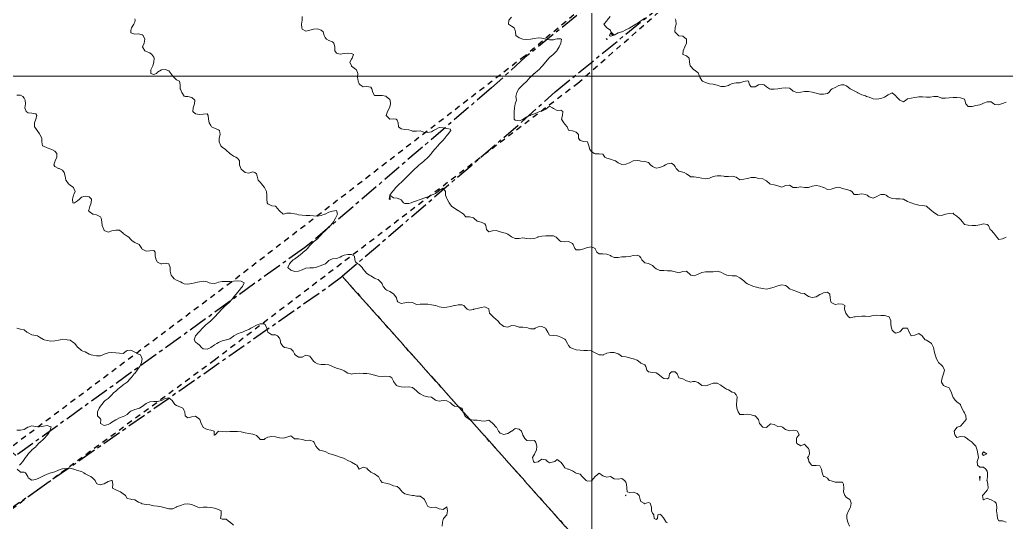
# Model space of a CAD drawing. Header units: centimetres. Extents: x 0 to 642158, y -847 to 649707.
# Drawn here: x 616291.6 to 616421.2, y 620228.7 to 620294.8 of the extents above; entities that cross this region are included whole.
import ezdxf

# ---------------------------------------------------------------- set-up
doc = ezdxf.new("R2010")
doc.units = ezdxf.units.CM
doc.header["$MEASUREMENT"] = 0
doc.linetypes.add('CENTERX2', pattern=[4, 2.5, -0.5, 0.5, -0.5])
doc.linetypes.add('JIS_02_0.7', pattern=[1.35, 0.75, -0.6])
for name, color, linetype, lineweight in [('MEV_grille', 254, 'Continuous', 9), ('WAL_parcellaire agricole', 7, 'JIS_02_0.7', 25), ('WAL_topographie 0.5', 253, 'Continuous', 20)]:
    doc.layers.add(name, color=color, linetype=linetype, lineweight=lineweight)
doc.layers.add('SPW_parcellaire cadastral', color=7, linetype='CENTERX2', lineweight=25, true_color=0xff0542)

# ---------------------------------------------------------------- blocks, each defined once
blk = doc.blocks.new('*U114')
at = {"layer": 'MEV_grille', "transparency": 33554687}
blk.add_lwpolyline([(-1338.46, 0), (1338.46, 0)], dxfattribs=at)
blk = doc.blocks.new('*U115')
at = {"layer": 'MEV_grille', "color": 0, "linetype": 'ByBlock', "lineweight": -2, "transparency": 16777216}
blk.add_blockref('*U114', (0, -2100), dxfattribs=at)
blk = doc.blocks.new('*U112')
at = {"layer": 'MEV_grille', "transparency": 33554687}
blk.add_lwpolyline([(0, 1825.48), (0, -1825.48)], dxfattribs=at)
blk = doc.blocks.new('*U113')
at = {"layer": 'MEV_grille', "color": 0, "linetype": 'ByBlock', "lineweight": -2, "transparency": 16777216}
blk.add_blockref('*U112', (1000, 0), dxfattribs=at)

msp = doc.modelspace()

# ---------------------------------------------------------------- linework, layer by layer
at = {"layer": 'SPW_parcellaire cadastral'}
for points in [[(616290.03, 620409.61), (616303.32, 620420.25), (616323.15, 620403.09), (616399.68, 620325.69), (616371.02, 620300.45), (616358.06, 620289.88), (616353.64, 620285.88), (616330.12, 620265.67), (616329.04, 620264.85), (616291.15, 620237.51), (616212.07, 620310.72), (616188.38, 620332.54), (616278.61, 620400.63), (616290.03, 620409.61)], [(616425.74, 620159.61), (616376.66, 620213.24), (616334.01, 620261.09), (616357.6, 620281.38), (616361.97, 620285.33), (616374.9, 620295.87), (616403.76, 620321.29), (616428.61, 620341.55), (616502.84, 620272.87), (616520.02, 620255.59), (616477.6, 620213.59), (616436.07, 620170.86), (616425.74, 620159.61)], [(616306.46, 620204.93), (616286.31, 620227.66), (616332.58, 620260), (616333.9, 620261), (616334.01, 620261.09), (616376.66, 620213.24), (616334.24, 620173.62), (616306.46, 620204.93)]]:
    msp.add_lwpolyline(points, dxfattribs=at)
at = {"layer": 'WAL_parcellaire agricole'}
for points in [[(616272.57, 620126.31), (616223.3, 620180.14), (616247.29, 620198.81), (616267.71, 620213.69), (616317.2, 620250.07), (616364.95, 620286.49), (616405.78, 620322.33), (616415.27, 620330.67), (616436.82, 620347.71), (616458.19, 620360.96), (616469.27, 620367), (616477.94, 620370.21), (616500.44, 620379.51), (616517.93, 620388.51), (616548.43, 620403.18), (616563.6, 620411.85), (616567.6, 620414.18), (616622.27, 620341.19), (616588.94, 620323.85), (616504.7, 620275.42), (616500.95, 620272.84), (616517.78, 620253.84), (616502.42, 620238.67)], [(616430.47, 620350.42), (616414.28, 620337.83), (616396.44, 620322.99), (616379.95, 620308.49), (616357.99, 620290.05), (616319.45, 620260.32), (616248.79, 620207.31), (616220.13, 620182.81), (616158.12, 620244.8), (616217.95, 620309.81), (616187.28, 620341.14), (616141.27, 620365.8)]]:
    msp.add_lwpolyline(points, dxfattribs=at)
at = {"layer": 'WAL_topographie 0.5'}
for points in [[(616306.75, 620294.92), (616306.82, 620294.75), (616306.75, 620294.5), (616306.64, 620294.25), (616306.34, 620293.75), (616306.25, 620293.42), (616306.22, 620293.25), (616306.25, 620293.1), (616306.75, 620292.93), (616307.25, 620292.97), (616307.75, 620292.84), (616307.85, 620292.75), (616308.06, 620292.25), (616307.99, 620291.75), (616307.77, 620291.25), (616308.08, 620290.75), (616308.25, 620290.64), (616308.75, 620290.45), (616309.02, 620290.25), (616309.25, 620289.92), (616309.32, 620289.75), (616309.25, 620289.25), (616309.25, 620289.25), (616309.12, 620288.75), (616308.85, 620288.25), (616308.85, 620287.75), (616309.25, 620287.61), (616309.6, 620287.75), (616309.75, 620287.91), (616310.25, 620288.25), (616310.25, 620288.25), (616310.75, 620288.27), (616310.88, 620288.25), (616311.25, 620288.1), (616311.48, 620287.75), (616311.75, 620287.42), (616311.87, 620287.25), (616312.25, 620286.94), (616312.65, 620286.75), (616312.71, 620286.25), (616312.74, 620285.75), (616312.75, 620285.71), (616312.92, 620285.25), (616313.25, 620284.79), (616313.42, 620284.75), (616313.75, 620284.71), (616314.25, 620284.6), (616314.67, 620284.25), (616314.61, 620283.75), (616314.45, 620283.25), (616314.4, 620282.75), (616314.75, 620282.45), (616315.25, 620282.36), (616315.75, 620282.42), (616316.25, 620282.45), (616316.41, 620282.25), (616316.45, 620281.75), (616316.53, 620281.25), (616316.75, 620280.9), (616316.86, 620280.75), (616317.25, 620280.57), (616317.75, 620280.35), (616317.91, 620280.25), (616317.97, 620279.75), (616317.84, 620279.25), (616317.83, 620278.75), (616318.07, 620278.25), (616318.25, 620278.08), (616318.67, 620277.75), (616318.75, 620277.68), (616319.25, 620277.25), (616319.25, 620277.25), (616319.75, 620276.89), (616320.03, 620276.75), (616320.25, 620276.63), (616320.5, 620276.25), (616320.53, 620275.75), (616320.7, 620275.25), (616320.75, 620275.17), (616321.25, 620274.75), (616321.25, 620274.75), (616321.75, 620274.66), (616322, 620274.75), (616322.25, 620274.83), (616322.55, 620274.75), (616322.75, 620274.58), (616322.84, 620274.25), (616322.99, 620273.75), (616323.25, 620273.46), (616323.39, 620273.25), (616323.75, 620272.81), (616323.79, 620272.75), (616324.08, 620272.25), (616324.12, 620271.75), (616324.1, 620271.25), (616324.17, 620270.75), (616324.25, 620270.61), (616324.75, 620270.35), (616325.25, 620270.29), (616325.31, 620270.25), (616325.73, 620269.75), (616325.75, 620269.7), (616326.25, 620269.25), (616326.75, 620269.37), (616327.25, 620269.41), (616327.75, 620269.32), (616328.06, 620269.25), (616328.25, 620269.19), (616328.75, 620269.11), (616329.25, 620269.09), (616329.75, 620269.07), (616330.25, 620269.02), (616330.75, 620268.99), (616331.25, 620269.1), (616331.69, 620269.25), (616331.75, 620269.27), (616332.25, 620269.5), (616332.75, 620269.67), (616333.25, 620269.75), (616333.25, 620269.75), (616333.25, 620269.75), (616333.39, 620269.25), (616333.25, 620269), (616333.14, 620268.75), (616332.88, 620268.25), (616332.75, 620268.09), (616332.46, 620267.75), (616332.25, 620267.58), (616331.94, 620267.25), (616331.75, 620267.07), (616331.44, 620266.75), (616331.25, 620266.55), (616330.96, 620266.25), (616330.75, 620266.01), (616330.43, 620265.75), (616330.25, 620265.61), (616329.87, 620265.25), (616329.75, 620265.12), (616329.47, 620264.75), (616329.25, 620264.51), (616328.9, 620264.25), (616328.75, 620264.14), (616328.25, 620263.75), (616328.25, 620263.75), (616327.75, 620263.36), (616327.58, 620263.25), (616327.25, 620262.93), (616327.07, 620262.75), (616326.87, 620262.25), (616327.25, 620261.89), (616327.67, 620261.75), (616327.75, 620261.73), (616328.25, 620261.75), (616328.25, 620261.75), (616328.75, 620261.94), (616329.25, 620262.16), (616329.75, 620262.21), (616330.25, 620262.19), (616330.49, 620262.25), (616330.75, 620262.32), (616331.25, 620262.51), (616331.75, 620262.72), (616331.8, 620262.75), (616332.25, 620263.15), (616332.44, 620263.25), (616332.75, 620263.38), (616333.25, 620263.42), (616333.75, 620263.62), (616333.97, 620263.75), (616334.25, 620263.88), (616334.75, 620263.97), (616335.25, 620263.95), (616335.63, 620263.75), (616335.68, 620263.25), (616335.75, 620263), (616336.05, 620262.75), (616336.25, 620262.65), (616336.62, 620262.25), (616336.75, 620262.04), (616336.97, 620261.75), (616337.25, 620261.46), (616337.6, 620261.25), (616337.75, 620261.15), (616338.25, 620260.86), (616338.42, 620260.75), (616338.75, 620260.65), (616339.19, 620260.25), (616339.25, 620260.1), (616339.38, 620259.75), (616339.75, 620259.34), (616339.88, 620259.25), (616340.25, 620259.08), (616340.75, 620258.79), (616340.81, 620258.75), (616341.14, 620258.25), (616341.25, 620257.85), (616341.31, 620257.75), (616341.75, 620257.51), (616342.25, 620257.58), (616342.75, 620257.7), (616343.25, 620257.63), (616343.75, 620257.4), (616344.25, 620257.41), (616344.75, 620257.42), (616345.25, 620257.42), (616345.75, 620257.36), (616346.25, 620257.27), (616346.31, 620257.25), (616346.75, 620257.07), (616347.25, 620256.97), (616347.75, 620257.05), (616348.25, 620257.14), (616348.75, 620257.23), (616348.83, 620257.25), (616349.25, 620257.35), (616349.75, 620257.36), (616349.99, 620257.25), (616350.25, 620256.93), (616350.44, 620256.75), (616350.75, 620256.63), (616351.25, 620256.74), (616351.29, 620256.75), (616351.75, 620256.86), (616352.25, 620256.98), (616352.75, 620257.07), (616353.25, 620256.81), (616353.28, 620256.75), (616353.35, 620256.25), (616353.75, 620255.83), (616353.83, 620255.75), (616354.25, 620255.4), (616354.44, 620255.25), (616354.75, 620254.86), (616354.9, 620254.75), (616355.25, 620254.51), (616355.75, 620254.41), (616356.25, 620254.61), (616356.75, 620254.59), (616357.25, 620254.41), (616357.75, 620254.42), (616358.25, 620254.35), (616358.48, 620254.25), (616358.75, 620254.17), (616359.25, 620254.2), (616359.37, 620254.25), (616359.75, 620254.44), (616360.25, 620254.49), (616360.7, 620254.25), (616360.75, 620254.17), (616361, 620253.75), (616361.25, 620253.33), (616361.75, 620253.31), (616362.25, 620253.27), (616362.29, 620253.25), (616362.75, 620253.07), (616363.25, 620252.82), (616363.33, 620252.75), (616363.61, 620252.25), (616363.75, 620251.98), (616363.94, 620251.75), (616364.25, 620251.58), (616364.75, 620251.42), (616365.25, 620251.4), (616365.75, 620251.35), (616366.25, 620251.33), (616366.75, 620251.27), (616366.78, 620251.25), (616367.25, 620251.01), (616367.75, 620250.78), (616368.08, 620250.75), (616368.25, 620250.73), (616368.29, 620250.75), (616368.75, 620250.97), (616369.25, 620251.05), (616369.75, 620251.07), (616370.25, 620250.9), (616370.49, 620250.75), (616370.75, 620250.54), (616371.25, 620250.51), (616371.75, 620250.39), (616372.25, 620250.26), (616372.29, 620250.25), (616372.75, 620250.06), (616373.17, 620249.75), (616373.25, 620249.67), (616373.75, 620249.43), (616373.88, 620249.25), (616374.02, 620248.75), (616374.25, 620248.51), (616374.75, 620248.45), (616375.25, 620248.39), (616375.47, 620248.25), (616375.75, 620248.04), (616376.11, 620247.75), (616376.25, 620247.65), (616376.75, 620247.59), (616376.92, 620247.75), (616377.01, 620248.25), (616377.25, 620248.52), (616377.75, 620248.55), (616378.03, 620248.25), (616378.21, 620247.75), (616378.25, 620247.73), (616378.75, 620247.6), (616379.25, 620247.34), (616379.57, 620247.25), (616379.75, 620247.19), (616380.08, 620247.25), (616380.25, 620247.27), (616380.38, 620247.25), (616380.75, 620247.14), (616381.25, 620246.75), (616381.25, 620246.75), (616381.75, 620246.68), (616381.97, 620246.75), (616382.25, 620246.86), (616382.75, 620247.03), (616383.25, 620247.05), (616383.75, 620246.77), (616383.77, 620246.75), (616384.25, 620246.41), (616384.51, 620246.25), (616384.75, 620246.16), (616385.25, 620245.87), (616385.54, 620245.75), (616385.75, 620245.52), (616385.9, 620245.25), (616385.85, 620244.75), (616385.8, 620244.25), (616385.84, 620243.75), (616386.02, 620243.25), (616386.25, 620242.9), (616386.75, 620242.9), (616387.25, 620242.95), (616387.75, 620242.86), (616388.19, 620242.75), (616388.25, 620242.73), (616388.71, 620242.25), (616388.75, 620242.08), (616388.81, 620241.75), (616389.25, 620241.25), (616389.25, 620241.25), (616389.75, 620241.21), (616389.8, 620241.25), (616390.25, 620241.68), (616390.75, 620241.59), (616391.25, 620241.34), (616391.75, 620241.29), (616391.83, 620241.25), (616392.25, 620240.94), (616392.75, 620240.78), (616393.25, 620240.88), (616393.75, 620240.79), (616393.81, 620240.75), (616394.04, 620240.25), (616393.75, 620239.88), (616393.67, 620239.75), (616393.69, 620239.25), (616393.75, 620239.12), (616394.25, 620238.81), (616394.75, 620239.04), (616394.97, 620238.75), (616395.25, 620238.43), (616395.35, 620238.25), (616395.38, 620237.75), (616395.25, 620237.42), (616395.15, 620237.25), (616395.25, 620237.05), (616395.32, 620236.75), (616395.65, 620236.25), (616395.75, 620236.2), (616396.25, 620236.21), (616396.75, 620236.18), (616396.99, 620235.75), (616397.05, 620235.25), (616397.25, 620234.79), (616397.38, 620234.75), (616397.75, 620234.54), (616398, 620234.25), (616398.25, 620234.19), (616398.75, 620234.01), (616399.25, 620234.02), (616399.75, 620234.01), (616399.85, 620233.75), (616399.9, 620233.25), (616399.86, 620232.75), (616400.03, 620232.25), (616400.25, 620232.01), (616400.69, 620231.75), (616400.75, 620231.64), (616400.87, 620231.25), (616400.8, 620230.75), (616400.75, 620230.67), (616400.52, 620230.25), (616400.3, 620229.75), (616400.32, 620229.25), (616400.44, 620228.75), (616400.63, 620228.25)], [(616328.75, 620295.25), (616328.75, 620294.75), (616328.75, 620294.75), (616328.64, 620294.25), (616328.69, 620293.75), (616328.75, 620293.59), (616329.25, 620293.33), (616329.75, 620293.44), (616330.25, 620293.58), (616330.75, 620293.62), (616331.25, 620293.45), (616331.49, 620293.25), (616331.66, 620292.75), (616331.75, 620292.48), (616331.93, 620292.25), (616332.25, 620292.11), (616332.75, 620291.93), (616332.91, 620291.75), (616333.03, 620291.25), (616333.06, 620290.75), (616333.25, 620290.43), (616333.75, 620290.29), (616334.25, 620290.36), (616334.75, 620290.43), (616335.25, 620290.4), (616335.48, 620290.25), (616335.32, 620289.75), (616335.25, 620289.64), (616335.02, 620289.25), (616335.22, 620288.75), (616335.25, 620288.73), (616335.75, 620288.31), (616335.87, 620288.25), (616336.05, 620287.75), (616336.01, 620287.25), (616336.1, 620286.75), (616336.25, 620286.38), (616336.38, 620286.25), (616336.75, 620286.02), (616337.25, 620286.03), (616337.75, 620285.96), (616337.92, 620285.75), (616338.04, 620285.25), (616338.25, 620284.88), (616338.75, 620284.84), (616339.25, 620284.86), (616339.75, 620284.78), (616339.8, 620284.75), (616340.25, 620284.35), (616340.32, 620284.25), (616340.37, 620283.75), (616340.25, 620283.38), (616340.2, 620283.25), (616339.97, 620282.75), (616339.79, 620282.25), (616340.25, 620281.75), (616340.75, 620281.81), (616341.08, 620281.75), (616341.25, 620281.62), (616341.37, 620281.25), (616341.39, 620280.75), (616341.75, 620280.49), (616342.25, 620280.38), (616342.75, 620280.34), (616343.07, 620280.25), (616343.25, 620280.15), (616343.75, 620280.17), (616344.25, 620280.21), (616344.75, 620280.04), (616345.25, 620279.99), (616345.75, 620280.1), (616346.02, 620280.25), (616346.25, 620280.39), (616346.75, 620280.64), (616347.25, 620280.59), (616347.75, 620280.51), (616348.25, 620280.45), (616348.28, 620280.25), (616348.25, 620280.23), (616347.9, 620279.75), (616347.75, 620279.58), (616347.51, 620279.25), (616347.25, 620278.97), (616347.06, 620278.75), (616346.75, 620278.46), (616346.57, 620278.25), (616346.25, 620277.9), (616346.13, 620277.75), (616345.75, 620277.27), (616345.74, 620277.25), (616345.31, 620276.75), (616345.25, 620276.69), (616344.79, 620276.25), (616344.75, 620276.22), (616344.25, 620275.84), (616344.14, 620275.75), (616343.75, 620275.39), (616343.6, 620275.25), (616343.25, 620274.93), (616343.06, 620274.75), (616342.75, 620274.43), (616342.58, 620274.25), (616342.25, 620273.92), (616342.04, 620273.75), (616341.75, 620273.43), (616341.53, 620273.25), (616341.25, 620272.95), (616341.05, 620272.75), (616340.75, 620272.36), (616340.63, 620272.25), (616340.25, 620271.75), (616340.75, 620271.39), (616341.25, 620271.37), (616341.57, 620271.25), (616341.75, 620271.14), (616342.04, 620270.75), (616342.25, 620270.66), (616342.75, 620270.65), (616343.05, 620270.75), (616343.25, 620270.83), (616343.75, 620271.02), (616344.25, 620271.19), (616344.4, 620271.25), (616344.75, 620271.38), (616345.25, 620271.55), (616345.7, 620271.75), (616345.75, 620271.77), (616346.25, 620271.99), (616346.6, 620272.25), (616346.75, 620272.35), (616347.25, 620272.67), (616347.56, 620272.25), (616347.58, 620271.75), (616347.75, 620271.33), (616347.8, 620271.25), (616348.07, 620270.75), (616348.25, 620270.48), (616348.42, 620270.25), (616348.75, 620270.03), (616349.21, 620269.75), (616349.25, 620269.74), (616349.75, 620269.4), (616349.94, 620269.25), (616350.25, 620268.92), (616350.75, 620268.92), (616351.25, 620268.79), (616351.31, 620268.75), (616351.75, 620268.36), (616352.08, 620268.25), (616352.25, 620268.21), (616352.75, 620267.98), (616352.87, 620267.75), (616352.95, 620267.25), (616353.25, 620266.92), (616353.75, 620267.08), (616354.25, 620267.11), (616354.75, 620266.94), (616355.25, 620266.81), (616355.48, 620266.75), (616355.75, 620266.63), (616356.25, 620266.29), (616356.33, 620266.25), (616356.75, 620266.05), (616357.25, 620266.08), (616357.75, 620266.14), (616358.25, 620266.04), (616358.75, 620266.01), (616359.25, 620266.08), (616359.7, 620266.25), (616359.75, 620266.27), (616360.25, 620266.37), (616360.75, 620266.39), (616361.25, 620266.43), (616361.75, 620266.4), (616362.13, 620266.25), (616362.25, 620266.12), (616362.6, 620265.75), (616362.75, 620265.68), (616363.25, 620265.64), (616363.75, 620265.65), (616364.25, 620265.4), (616364.35, 620265.25), (616364.57, 620264.75), (616364.75, 620264.58), (616365.25, 620264.59), (616365.75, 620264.72), (616365.84, 620264.75), (616366.25, 620264.88), (616366.75, 620264.95), (616367.22, 620264.75), (616367.25, 620264.69), (616367.45, 620264.25), (616367.75, 620264.06), (616368.25, 620264.04), (616368.75, 620264.02), (616369.25, 620263.82), (616369.33, 620263.75), (616369.75, 620263.58), (616370.25, 620263.57), (616370.75, 620263.64), (616371.25, 620263.63), (616371.75, 620263.7), (616371.93, 620263.75), (616372.25, 620263.83), (616372.75, 620263.86), (616373.06, 620263.75), (616373.25, 620263.5), (616373.38, 620263.25), (616373.75, 620262.86), (616374.25, 620262.79), (616374.35, 620262.75), (616374.75, 620262.5), (616375.04, 620262.25), (616375.25, 620262.06), (616375.75, 620261.87), (616376.25, 620261.86), (616376.75, 620261.83), (616377.25, 620261.79), (616377.39, 620261.75), (616377.75, 620261.66), (616378.25, 620261.56), (616378.75, 620261.71), (616379.25, 620261.75), (616379.25, 620261.75), (616379.25, 620261.75), (616379.75, 620261.27), (616379.81, 620261.25), (616380.25, 620261.17), (616380.47, 620261.25), (616380.75, 620261.39), (616381.25, 620261.58), (616381.75, 620261.67), (616382.25, 620261.69), (616382.75, 620261.68), (616383.25, 620261.75), (616383.25, 620261.75), (616383.25, 620261.75), (616383.75, 620261.62), (616384.25, 620261.38), (616384.55, 620261.25), (616384.75, 620261.18), (616385.25, 620261.17), (616385.75, 620261.14), (616386.25, 620260.89), (616386.42, 620260.75), (616386.75, 620260.48), (616387.03, 620260.25), (616387.25, 620260.09), (616387.75, 620259.87), (616388.1, 620259.75), (616388.25, 620259.69), (616388.75, 620259.56), (616389.25, 620259.5), (616389.75, 620259.42), (616390.25, 620259.51), (616390.75, 620259.65), (616390.97, 620259.75), (616391.25, 620259.84), (616391.75, 620259.98), (616392.25, 620259.88), (616392.44, 620259.75), (616392.75, 620259.44), (616393.25, 620259.25), (616393.25, 620259.25), (616393.75, 620259.09), (616394.25, 620258.89), (616394.75, 620258.83), (616394.83, 620258.75), (616395.25, 620258.42), (616395.75, 620258.31), (616396.25, 620258.41), (616396.75, 620258.68), (616396.9, 620258.75), (616397.25, 620258.93), (616397.75, 620259.02), (616398.05, 620258.75), (616398.11, 620258.25), (616398.19, 620257.75), (616398.25, 620257.66), (616398.75, 620257.38), (616399.25, 620257.46), (616399.75, 620257.44), (616400.04, 620257.25), (616400, 620256.75), (616400.17, 620256.25), (616400.25, 620256.1), (616400.51, 620255.75), (616400.75, 620255.64), (616401.25, 620255.74), (616401.38, 620255.75), (616401.75, 620255.79), (616402.25, 620255.83), (616402.75, 620255.86), (616403.25, 620255.82), (616403.75, 620255.92), (616404.25, 620255.97), (616404.75, 620255.93), (616405.25, 620255.93), (616405.75, 620255.8), (616405.87, 620255.75), (616406.08, 620255.25), (616406.1, 620254.75), (616406.16, 620254.25), (616406.25, 620254.02), (616406.52, 620253.75), (616406.75, 620253.62), (616407.14, 620253.75), (616407.25, 620253.79), (616407.71, 620254.25), (616407.75, 620254.28), (616408.25, 620254.28), (616408.28, 620254.25), (616408.5, 620253.75), (616408.75, 620253.25), (616409.25, 620253.35), (616409.75, 620253.55), (616410.21, 620253.25), (616410.25, 620253.19), (616410.57, 620252.75), (616410.75, 620252.69), (616411.25, 620252.4), (616411.44, 620252.25), (616411.7, 620251.75), (616411.75, 620251.53), (616411.79, 620251.25), (616411.91, 620250.75), (616412.06, 620250.25), (616412.25, 620249.92), (616412.35, 620249.75), (616412.75, 620249.4), (616412.91, 620249.25), (616413.12, 620248.75), (616413, 620248.25), (616412.83, 620247.75), (616412.75, 620247.31), (616412.74, 620247.25), (616412.75, 620247.15), (616413, 620246.75), (616413.25, 620246.62), (616413.75, 620246.42), (616413.84, 620246.25), (616414.04, 620245.75), (616414.22, 620245.25), (616414.25, 620245.15), (616414.57, 620244.75), (616414.75, 620244.58), (616415.22, 620244.25), (616415.25, 620244.2), (616415.4, 620243.75), (616415.67, 620243.25), (616415.75, 620243.14), (616415.95, 620242.75), (616415.99, 620242.25), (616415.75, 620242.01), (616415.55, 620241.75), (616415.25, 620241.38), (616414.81, 620241.25), (616414.75, 620241.23), (616414.4, 620240.75), (616414.48, 620240.25), (616414.75, 620239.88), (616415.25, 620240.05), (616415.75, 620239.97), (616416.09, 620239.75), (616416.25, 620239.64), (616416.75, 620239.27), (616416.77, 620239.25), (616417.25, 620238.75), (616417.25, 620238.75), (616417.4, 620238.25), (616417.49, 620237.75), (616417.59, 620237.25), (616417.42, 620236.75), (616417.48, 620236.25), (616417.75, 620236.01), (616418.25, 620236), (616418.58, 620235.75), (616418.75, 620235.46), (616418.79, 620235.25), (616418.77, 620234.75), (616418.75, 620234.42), (616418.69, 620234.25), (616418.75, 620234.19), (616418.84, 620233.75), (616418.88, 620233.25), (616418.75, 620232.98), (616418.57, 620232.75), (616418.25, 620232.42), (616418.13, 620232.25), (616418.19, 620231.75), (616418.25, 620231.7), (616418.36, 620231.75), (616418.75, 620231.93), (616419.1, 620231.75), (616419.25, 620231.71), (616419.75, 620231.46), (616419.91, 620231.25), (616420, 620230.75), (616419.98, 620230.25), (616420.06, 620229.75), (616420.11, 620229.25), (616420.25, 620228.96), (616420.75, 620228.92), (616421.25, 620228.75)], [(616356.25, 620295.18), (616355.88, 620294.75), (616355.87, 620294.25), (616356.25, 620293.99), (616356.62, 620293.75), (616356.75, 620293.42), (616356.79, 620293.25), (616356.81, 620292.75), (616357.25, 620292.45), (616357.75, 620292.25), (616357.75, 620292.25), (616358.25, 620292.21), (616358.75, 620292.25), (616358.75, 620292.25), (616359.25, 620292.36), (616359.75, 620292.45), (616360.25, 620292.39), (616360.75, 620292.25), (616360.75, 620292.25), (616361.25, 620292.18), (616361.75, 620292.19), (616362.05, 620292.25), (616362.25, 620292.31), (616362.75, 620292.31), (616362.8, 620292.25), (616362.75, 620291.75), (616362.75, 620291.75), (616362.51, 620291.25), (616362.25, 620290.84), (616362.2, 620290.75), (616361.75, 620290.28), (616361.72, 620290.25), (616361.25, 620289.86), (616361.15, 620289.75), (616360.75, 620289.27), (616360.73, 620289.25), (616360.31, 620288.75), (616360.25, 620288.69), (616359.84, 620288.25), (616359.75, 620288.17), (616359.25, 620287.76), (616359.24, 620287.75), (616358.75, 620287.29), (616358.7, 620287.25), (616358.25, 620286.75), (616358.25, 620286.75), (616357.75, 620286.25), (616357.75, 620286.25), (616357.25, 620285.77), (616357.23, 620285.75), (616356.94, 620285.25), (616356.81, 620284.75), (616356.89, 620284.25), (616356.75, 620283.75), (616356.75, 620283.75), (616356.64, 620283.25), (616356.62, 620282.75), (616356.61, 620282.25), (616356.6, 620281.75), (616356.75, 620281.6), (616357.25, 620281.55), (616357.75, 620281.72), (616357.8, 620281.75), (616358.25, 620282.05), (616358.68, 620282.25), (616358.75, 620282.28), (616359.25, 620282.47), (616359.75, 620282.69), (616359.97, 620282.75), (616360.25, 620282.82), (616360.75, 620283.08), (616360.99, 620283.25), (616361.25, 620283.44), (616361.62, 620283.25), (616361.75, 620283.16), (616362.25, 620282.89), (616362.75, 620282.91), (616362.99, 620282.75), (616362.94, 620282.25), (616362.82, 620281.75), (616363.14, 620281.25), (616363.25, 620281.08), (616363.54, 620280.75), (616363.75, 620280.31), (616363.85, 620280.25), (616364.25, 620280.2), (616364.75, 620280.06), (616365.06, 620279.75), (616365.06, 620279.25), (616365.25, 620278.96), (616365.75, 620278.8), (616366.25, 620278.75), (616366.25, 620278.75), (616366.41, 620278.25), (616366.55, 620277.75), (616366.75, 620277.49), (616367.1, 620277.25), (616367.25, 620277.18), (616367.75, 620277.17), (616368.25, 620277.15), (616368.49, 620276.75), (616368.75, 620276.6), (616369.25, 620276.47), (616369.75, 620276.33), (616369.89, 620276.25), (616370.25, 620276.01), (616370.75, 620275.79), (616371.25, 620275.83), (616371.75, 620276.01), (616372.25, 620276.25), (616372.25, 620276.25), (616372.75, 620276.31), (616373.12, 620276.25), (616373.25, 620276.22), (616373.75, 620276.18), (616374.25, 620276.07), (616374.49, 620275.75), (616374.75, 620275.54), (616375.25, 620275.32), (616375.75, 620275.38), (616376.25, 620275.61), (616376.46, 620275.75), (616376.75, 620275.88), (616377.25, 620275.96), (616377.59, 620275.75), (616377.75, 620275.53), (616377.9, 620275.25), (616378.25, 620274.93), (616378.75, 620274.79), (616378.92, 620274.75), (616379.25, 620274.58), (616379.68, 620274.25), (616379.75, 620274.17), (616380.25, 620274.16), (616380.75, 620274.1), (616381.25, 620273.98), (616381.75, 620273.91), (616382.25, 620274.01), (616382.75, 620274.2), (616382.98, 620274.25), (616383.25, 620274.31), (616383.75, 620274.32), (616384.14, 620274.25), (616384.25, 620274.23), (616384.75, 620274.19), (616385.25, 620274.25), (616385.25, 620274.25), (616385.25, 620274.25), (616385.75, 620274.12), (616386.25, 620273.78), (616386.75, 620273.85), (616387.25, 620273.95), (616387.75, 620274.07), (616388.25, 620274.07), (616388.75, 620273.94), (616389.25, 620273.92), (616389.57, 620273.75), (616389.75, 620273.62), (616390.17, 620273.25), (616390.25, 620273.2), (616390.75, 620273.13), (616391.25, 620272.99), (616391.75, 620272.8), (616392.25, 620273.01), (616392.75, 620273.06), (616393.25, 620272.77), (616393.75, 620272.77), (616394.25, 620272.86), (616394.75, 620272.75), (616395.25, 620272.76), (616395.75, 620272.94), (616396.25, 620273.02), (616396.75, 620272.92), (616397.25, 620272.76), (616397.29, 620272.75), (616397.75, 620272.51), (616398.25, 620272.55), (616398.75, 620272.72), (616398.92, 620272.75), (616399.25, 620272.8), (616399.4, 620272.75), (616399.75, 620272.65), (616400.25, 620272.5), (616400.75, 620272.38), (616400.95, 620272.25), (616401.25, 620271.83), (616401.75, 620271.85), (616402.25, 620271.94), (616402.75, 620271.83), (616402.98, 620271.75), (616403.25, 620271.52), (616403.75, 620271.37), (616404.25, 620271.59), (616404.53, 620271.75), (616404.75, 620271.84), (616405.25, 620271.84), (616405.48, 620271.75), (616405.75, 620271.54), (616406.25, 620271.33), (616406.75, 620271.27), (616407.25, 620271.29), (616407.62, 620271.25), (616407.75, 620271.23), (616408.25, 620270.94), (616408.71, 620270.75), (616408.75, 620270.74), (616409.25, 620270.57), (616409.75, 620270.43), (616410.25, 620270.41), (616410.75, 620270.32), (616410.81, 620270.25), (616411.25, 620269.88), (616411.43, 620269.75), (616411.75, 620269.49), (616412.06, 620269.25), (616412.25, 620269.12), (616412.75, 620269.08), (616413.25, 620269.25), (616413.25, 620269.25), (616413.75, 620269.35), (616414.25, 620269.37), (616414.35, 620269.25), (616414.75, 620268.98), (616415.07, 620268.75), (616415.25, 620268.54), (616415.51, 620268.25), (616415.75, 620267.92), (616416.25, 620267.82), (616416.75, 620267.75), (616417.25, 620267.75), (616417.75, 620267.87), (616418.25, 620267.99), (616418.75, 620267.88), (616418.92, 620267.75), (616419.15, 620267.25), (616419.25, 620267.16), (616419.62, 620266.75), (616419.75, 620266.58), (616420.02, 620266.25), (616420.25, 620265.94), (616420.75, 620266.03), (616421.25, 620266.22)], [(616369.21, 620295.25), (616368.81, 620294.75), (616368.75, 620294.67), (616368.36, 620294.25), (616368.75, 620293.75), (616368.75, 620293.75), (616369.25, 620293.45), (616369.3, 620293.25), (616369.75, 620292.77), (616370.25, 620293.08), (616370.75, 620293.24), (616370.78, 620293.25), (616371.25, 620293.51), (616371.75, 620293.72), (616371.79, 620293.75), (616372.25, 620294.04), (616372.6, 620294.25), (616372.75, 620294.34), (616373.25, 620294.66), (616373.37, 620294.75), (616373.75, 620295.03)], [(616377.75, 620294.92), (616377.82, 620294.75), (616377.86, 620294.25), (616377.75, 620293.81), (616377.73, 620293.75), (616377.71, 620293.25), (616377.75, 620293.2), (616378.17, 620292.75), (616378.25, 620292.69), (616378.75, 620292.64), (616379.25, 620292.25), (616379.25, 620292.25), (616379.25, 620292.25), (616379.23, 620291.75), (616379.03, 620291.25), (616378.81, 620290.75), (616378.75, 620290.25), (616379.25, 620290.07), (616379.58, 620289.75), (616379.65, 620289.25), (616379.74, 620288.75), (616379.75, 620288.72), (616380.22, 620288.25), (616380.25, 620288.23), (616380.75, 620287.83), (616380.81, 620287.75), (616380.99, 620287.25), (616381.25, 620286.83), (616381.36, 620286.75), (616381.75, 620286.58), (616382.25, 620286.4), (616382.75, 620286.34), (616383.08, 620286.25), (616383.25, 620286.21), (616383.75, 620286.06), (616384.25, 620286.03), (616384.75, 620286.19), (616384.87, 620286.25), (616385.25, 620286.44), (616385.75, 620286.51), (616386.25, 620286.54), (616386.75, 620286.69), (616387, 620286.75), (616387.25, 620286.8), (616387.36, 620286.75), (616387.51, 620286.25), (616387.75, 620285.99), (616388.25, 620285.99), (616388.7, 620286.25), (616388.75, 620286.28), (616389.25, 620286.31), (616389.44, 620286.25), (616389.75, 620285.98), (616390.14, 620285.75), (616390.25, 620285.71), (616390.75, 620285.7), (616391.25, 620285.75), (616391.25, 620285.75), (616391.75, 620285.81), (616392.25, 620285.86), (616392.75, 620285.83), (616392.9, 620285.75), (616393.25, 620285.43), (616393.75, 620285.25), (616394.25, 620285.28), (616394.75, 620285.38), (616395.25, 620285.39), (616395.75, 620285.31), (616395.92, 620285.25), (616396.25, 620285.15), (616396.75, 620285.05), (616397.25, 620285.02), (616397.75, 620285.13), (616397.94, 620285.25), (616398.25, 620285.65), (616398.38, 620285.75), (616398.75, 620285.9), (616399.25, 620286.18), (616399.6, 620286.25), (616399.75, 620286.28), (616399.92, 620286.25), (616400.25, 620286.14), (616400.75, 620285.75), (616400.75, 620285.75), (616401.25, 620285.47), (616401.7, 620285.25), (616401.75, 620285.22), (616402.25, 620284.94), (616402.75, 620284.83), (616402.9, 620284.75), (616403.25, 620284.64), (616403.75, 620284.41), (616404.25, 620284.39), (616404.75, 620284.48), (616405.25, 620284.65), (616405.38, 620284.75), (616405.75, 620284.96), (616406.25, 620285.19), (616406.75, 620284.82), (616406.8, 620284.75), (616407.25, 620284.25), (616407.25, 620284.25), (616407.75, 620284.02), (616408.05, 620284.25), (616408.25, 620284.42), (616408.75, 620284.52), (616409.25, 620284.58), (616409.75, 620284.7), (616410.25, 620284.7), (616410.75, 620284.64), (616411.25, 620284.62), (616411.75, 620284.75), (616411.75, 620284.75), (616411.75, 620284.75), (616412.25, 620284.71), (616412.75, 620284.52), (616413.25, 620284.49), (616413.75, 620284.55), (616414.25, 620284.59), (616414.75, 620284.6), (616415.25, 620284.56), (616415.75, 620284.37), (616415.81, 620284.25), (616415.94, 620283.75), (616416.25, 620283.4), (616416.75, 620283.43), (616417.25, 620283.56), (616417.75, 620283.63), (616418.06, 620283.75), (616418.25, 620283.83), (616418.75, 620284.04), (616419.25, 620284.01), (616419.62, 620283.75), (616419.75, 620283.67), (616420.25, 620283.62), (616420.62, 620283.75), (616420.75, 620283.82), (616421.25, 620284)], [(616369.25, 620292.68), (616369.62, 620292.75), (616369.25, 620293.05), (616369.13, 620292.75), (616369.25, 620292.68)], [(616368.75, 620292.21), (616368.82, 620292.25), (616368.75, 620292.37), (616368.7, 620292.25), (616368.75, 620292.21)], [(616291.25, 620284.9), (616291.75, 620284.92), (616292.07, 620284.75), (616292.25, 620284.5), (616292.38, 620284.25), (616292.39, 620283.75), (616292.31, 620283.25), (616292.49, 620282.75), (616292.75, 620282.59), (616293.25, 620282.54), (616293.75, 620282.44), (616293.88, 620282.25), (616293.75, 620281.75), (616293.75, 620281.75), (616293.6, 620281.25), (616293.6, 620280.75), (616293.75, 620280.52), (616293.94, 620280.25), (616294.25, 620279.8), (616294.28, 620279.75), (616294.56, 620279.25), (616294.55, 620278.75), (616294.65, 620278.25), (616294.75, 620278.18), (616295.25, 620277.96), (616295.75, 620277.81), (616295.86, 620277.75), (616296.25, 620277.53), (616296.5, 620277.25), (616296.52, 620276.75), (616296.29, 620276.25), (616296.25, 620276.13), (616296.14, 620275.75), (616296.25, 620275.51), (616296.75, 620275.27), (616296.81, 620275.25), (616297.25, 620275.04), (616297.5, 620274.75), (616297.6, 620274.25), (616297.72, 620273.75), (616297.75, 620273.69), (616298.07, 620273.25), (616298.25, 620273.09), (616298.7, 620272.75), (616298.75, 620272.65), (616298.91, 620272.25), (616298.75, 620271.85), (616298.73, 620271.75), (616298.59, 620271.25), (616298.62, 620270.75), (616298.75, 620270.7), (616298.85, 620270.75), (616299.25, 620271.02), (616299.48, 620271.25), (616299.75, 620271.49), (616300.25, 620271.62), (616300.75, 620271.53), (616301.08, 620271.25), (616301.03, 620270.75), (616300.86, 620270.25), (616300.75, 620269.92), (616300.68, 620269.75), (616300.75, 620269.63), (616301.25, 620269.26), (616301.33, 620269.25), (616301.75, 620269.19), (616302.25, 620268.92), (616302.35, 620268.75), (616302.42, 620268.25), (616302.48, 620267.75), (616302.68, 620267.25), (616302.75, 620267.11), (616303.25, 620266.89), (616303.75, 620267.05), (616304.25, 620267.15), (616304.75, 620267.14), (616305.22, 620266.75), (616305.25, 620266.71), (616305.75, 620266.36), (616306, 620266.25), (616306.25, 620265.93), (616306.43, 620265.75), (616306.75, 620265.54), (616307.25, 620265.3), (616307.32, 620265.25), (616307.69, 620264.75), (616307.75, 620264.65), (616308.25, 620264.41), (616308.75, 620264.45), (616309.25, 620264.46), (616309.43, 620264.25), (616309.45, 620263.75), (616309.55, 620263.25), (616309.75, 620262.94), (616310.19, 620262.75), (616310.25, 620262.73), (616310.32, 620262.75), (616310.75, 620262.83), (616311.18, 620262.75), (616311.25, 620262.72), (616311.42, 620262.25), (616311.43, 620261.75), (616311.56, 620261.25), (616311.75, 620260.97), (616311.94, 620260.75), (616312.25, 620260.58), (616312.75, 620260.38), (616312.97, 620260.25), (616313.25, 620260.11), (616313.75, 620260.04), (616314.25, 620260.16), (616314.67, 620260.25), (616314.75, 620260.27), (616315.25, 620260.37), (616315.75, 620260.45), (616316.25, 620260.35), (616316.55, 620260.25), (616316.75, 620260.17), (616317.25, 620260.16), (616317.54, 620260.25), (616317.75, 620260.33), (616318.25, 620260.4), (616318.75, 620260.39), (616319.25, 620260.39), (616319.75, 620260.44), (616320.25, 620260.51), (616320.75, 620260.47), (616321.12, 620260.25), (616320.9, 620259.75), (616320.75, 620259.57), (616320.51, 620259.25), (616320.25, 620258.98), (616320.08, 620258.75), (616319.75, 620258.34), (616319.68, 620258.25), (616319.26, 620257.75), (616319.25, 620257.74), (616318.75, 620257.31), (616318.68, 620257.25), (616318.25, 620256.81), (616318.2, 620256.75), (616317.75, 620256.27), (616317.73, 620256.25), (616317.26, 620255.75), (616317.25, 620255.73), (616316.76, 620255.25), (616316.75, 620255.25), (616316.25, 620254.85), (616316.14, 620254.75), (616315.75, 620254.36), (616315.64, 620254.25), (616315.25, 620253.83), (616315.17, 620253.75), (616314.75, 620253.27), (616314.73, 620253.25), (616314.58, 620252.75), (616314.75, 620252.45), (616314.98, 620252.25), (616315.25, 620252.03), (616315.51, 620251.75), (616315.75, 620251.56), (616316.25, 620251.5), (616316.75, 620251.74), (616316.77, 620251.75), (616317.25, 620252.09), (616317.53, 620252.25), (616317.75, 620252.37), (616318.25, 620252.62), (616318.75, 620252.74), (616318.8, 620252.75), (616319.25, 620252.87), (616319.75, 620253.24), (616319.77, 620253.25), (616320.25, 620253.52), (616320.75, 620253.69), (616320.89, 620253.75), (616321.25, 620253.9), (616321.75, 620254.1), (616322, 620254.25), (616322.25, 620254.39), (616322.75, 620254.67), (616322.97, 620254.75), (616323.25, 620254.85), (616323.75, 620254.85), (616323.89, 620254.75), (616324.1, 620254.25), (616324.25, 620253.75), (616324.25, 620253.75), (616324.75, 620253.38), (616325.25, 620253.4), (616325.5, 620253.25), (616325.75, 620252.96), (616325.86, 620252.75), (616325.93, 620252.25), (616326.25, 620251.86), (616326.43, 620251.75), (616326.75, 620251.67), (616327.25, 620251.56), (616327.56, 620251.25), (616327.75, 620250.9), (616327.84, 620250.75), (616328.25, 620250.45), (616328.75, 620250.48), (616329.25, 620250.71), (616329.75, 620250.57), (616330.01, 620250.25), (616330.25, 620249.94), (616330.44, 620249.75), (616330.75, 620249.6), (616331.25, 620249.49), (616331.75, 620249.49), (616332.25, 620249.44), (616332.75, 620249.25), (616332.75, 620249.25), (616333.25, 620249.01), (616333.75, 620248.87), (616334.1, 620248.75), (616334.25, 620248.67), (616334.75, 620248.34), (616335.12, 620248.25), (616335.25, 620248.23), (616335.38, 620248.25), (616335.75, 620248.31), (616336.25, 620248.36), (616336.75, 620248.33), (616337.25, 620248.29), (616337.56, 620248.25), (616337.75, 620248.21), (616338.25, 620248.09), (616338.75, 620247.97), (616339.25, 620247.93), (616339.75, 620247.98), (616340.25, 620247.92), (616340.51, 620247.75), (616340.75, 620247.29), (616340.76, 620247.25), (616341.15, 620246.75), (616341.25, 620246.69), (616341.75, 620246.54), (616342.25, 620246.52), (616342.75, 620246.56), (616343.25, 620246.47), (616343.51, 620246.25), (616343.75, 620246.02), (616344.03, 620245.75), (616344.25, 620245.64), (616344.75, 620245.39), (616345.25, 620245.25), (616345.25, 620245.25), (616345.75, 620245.18), (616346.25, 620244.79), (616346.35, 620244.75), (616346.75, 620244.69), (616347.25, 620244.75), (616347.25, 620244.75), (616347.25, 620244.75), (616347.75, 620244.73), (616348.25, 620244.45), (616348.44, 620244.25), (616348.75, 620244), (616349.25, 620243.95), (616349.71, 620243.75), (616349.75, 620243.7), (616349.88, 620243.25), (616350.12, 620242.75), (616350.25, 620242.63), (616350.75, 620242.25), (616350.75, 620242.25), (616351.25, 620242.16), (616351.75, 620242.19), (616352.25, 620242.08), (616352.75, 620242.06), (616353.25, 620242.18), (616353.75, 620241.8), (616353.78, 620241.75), (616354.25, 620241.27), (616354.26, 620241.25), (616354.53, 620240.75), (616354.75, 620240.45), (616355.25, 620240.28), (616355.75, 620240.41), (616356.25, 620240.72), (616356.29, 620240.75), (616356.75, 620241.07), (616357.25, 620241.01), (616357.57, 620240.75), (616357.73, 620240.25), (616357.75, 620240.19), (616357.98, 620239.75), (616358.25, 620239.51), (616358.75, 620239.45), (616359.25, 620239.52), (616359.44, 620239.25), (616359.58, 620238.75), (616359.55, 620238.25), (616359.28, 620237.75), (616359.25, 620237.71), (616359.02, 620237.25), (616359.13, 620236.75), (616359.25, 620236.62), (616359.75, 620236.7), (616359.81, 620236.75), (616360.25, 620237.03), (616360.75, 620236.95), (616360.99, 620236.75), (616361.25, 620236.57), (616361.75, 620236.68), (616361.92, 620236.75), (616362.25, 620237.02), (616362.6, 620236.75), (616362.75, 620236.65), (616363.05, 620236.25), (616363.25, 620235.89), (616363.67, 620235.75), (616363.75, 620235.73), (616364.25, 620235.51), (616364.64, 620235.25), (616364.75, 620235.19), (616365.25, 620235.07), (616365.52, 620234.75), (616365.75, 620234.53), (616366.05, 620234.25), (616366.25, 620234.14), (616366.75, 620234.22), (616366.79, 620234.25), (616367.24, 620234.75), (616367.25, 620234.77), (616367.75, 620235.21), (616368.25, 620234.84), (616368.5, 620234.75), (616368.75, 620234.68), (616369.25, 620234.75), (616369.25, 620234.75), (616369.25, 620234.75), (616369.75, 620234.46), (616370.25, 620234.43), (616370.75, 620234.52), (616371.1, 620234.25), (616371.25, 620234.03), (616371.35, 620233.75), (616371.38, 620233.25), (616371.44, 620232.75), (616371.75, 620232.66), (616372.25, 620232.7), (616372.75, 620232.55), (616373.03, 620232.25), (616373.15, 620231.75), (616373.25, 620231.48), (616373.64, 620231.25), (616373.75, 620231.19), (616373.92, 620231.25), (616374.25, 620231.36), (616374.45, 620231.25), (616374.65, 620230.75), (616374.62, 620230.25), (616374.75, 620229.95), (616374.95, 620229.75), (616374.97, 620229.25), (616375.25, 620229.12), (616375.44, 620229.25), (616375.46, 620229.75), (616375.75, 620229.83), (616375.88, 620229.75), (616376.25, 620229.29), (616376.28, 620229.25), (616376.55, 620228.75), (616376.75, 620228.68)], [(616340.25, 620271.2), (616340.32, 620271.25), (616340.25, 620271.75), (616340.17, 620271.25), (616340.25, 620271.2)], [(616291.25, 620254.25), (616291.75, 620254.16), (616292.25, 620254.03), (616292.58, 620253.75), (616292.75, 620253.66), (616293.25, 620253.4), (616293.75, 620253.3), (616293.97, 620253.25), (616294.25, 620253.09), (616294.75, 620252.79), (616294.86, 620252.75), (616295.25, 620252.66), (616295.75, 620252.57), (616296.25, 620252.59), (616296.75, 620252.7), (616296.96, 620252.75), (616297.25, 620252.83), (616297.75, 620252.78), (616297.89, 620252.75), (616298.25, 620252.69), (616298.75, 620252.36), (616298.89, 620252.25), (616299.25, 620251.79), (616299.31, 620251.75), (616299.75, 620251.33), (616299.94, 620251.25), (616300.25, 620251.16), (616300.75, 620250.87), (616301.02, 620250.75), (616301.25, 620250.7), (616301.75, 620250.62), (616302.25, 620250.62), (616302.55, 620250.75), (616302.75, 620250.86), (616303.25, 620251.04), (616303.75, 620251.05), (616304.25, 620251.04), (616304.75, 620250.97), (616305.25, 620250.92), (616305.62, 620251.25), (616305.75, 620251.35), (616306.25, 620251.37), (616306.5, 620251.25), (616306.75, 620251.12), (616307.25, 620250.87), (616307.5, 620250.75), (616307.71, 620250.25), (616307.63, 620249.75), (616307.42, 620249.25), (616307.25, 620249), (616307.07, 620248.75), (616306.75, 620248.3), (616306.7, 620248.25), (616306.27, 620247.75), (616306.25, 620247.72), (616305.84, 620247.25), (616305.75, 620247.16), (616305.25, 620246.81), (616305.16, 620246.75), (616304.75, 620246.44), (616304.54, 620246.25), (616304.25, 620245.98), (616303.97, 620245.75), (616303.75, 620245.52), (616303.47, 620245.25), (616303.25, 620245.04), (616302.88, 620244.75), (616302.75, 620244.63), (616302.42, 620244.25), (616302.25, 620244.01), (616302.06, 620243.75), (616301.85, 620243.25), (616301.88, 620242.75), (616302.25, 620242.34), (616302.29, 620242.25), (616302.25, 620241.75), (616302.75, 620241.48), (616303.25, 620241.62), (616303.51, 620241.75), (616303.75, 620241.91), (616304.25, 620242.2), (616304.34, 620242.25), (616304.75, 620242.5), (616305.25, 620242.67), (616305.46, 620242.75), (616305.75, 620242.93), (616306.1, 620243.25), (616306.25, 620243.37), (616306.75, 620243.58), (616307.25, 620243.69), (616307.38, 620243.75), (616307.75, 620243.97), (616308.1, 620244.25), (616308.25, 620244.37), (616308.75, 620244.57), (616309.25, 620244.64), (616309.75, 620244.64), (616310.25, 620244.74), (616310.27, 620244.75), (616310.75, 620245.03), (616311.25, 620245.12), (616311.67, 620244.75), (616311.75, 620244.62), (616312.03, 620244.25), (616312.25, 620244.1), (616312.75, 620243.87), (616313.07, 620243.75), (616313.25, 620243.44), (616313.32, 620243.25), (616313.37, 620242.75), (616313.75, 620242.5), (616314.25, 620242.62), (616314.75, 620242.72), (616315.25, 620242.3), (616315.3, 620242.25), (616315.47, 620241.75), (616315.74, 620241.25), (616315.75, 620241.23), (616316.25, 620240.96), (616316.75, 620240.87), (616317.18, 620240.75), (616317.17, 620240.25), (616317.25, 620240.21), (616317.3, 620240.25), (616317.75, 620240.75), (616317.75, 620240.75), (616317.75, 620240.75), (616318.25, 620240.67), (616318.75, 620240.66), (616319.25, 620240.69), (616319.75, 620240.69), (616320.25, 620240.69), (616320.75, 620240.64), (616321.25, 620240.51), (616321.75, 620240.41), (616322.25, 620240.33), (616322.52, 620240.25), (616322.75, 620240.15), (616323.14, 620239.75), (616323.25, 620239.64), (616323.75, 620239.64), (616323.9, 620239.75), (616324.25, 620239.92), (616324.75, 620240.01), (616325.25, 620239.98), (616325.75, 620239.86), (616326.25, 620239.79), (616326.75, 620239.94), (616327.25, 620240.12), (616327.68, 620239.75), (616327.75, 620239.73), (616328.25, 620239.73), (616328.75, 620239.62), (616329.25, 620239.51), (616329.75, 620239.54), (616330.25, 620239.36), (616330.33, 620239.25), (616330.56, 620238.75), (616330.75, 620238.48), (616331.04, 620238.25), (616331.25, 620238.17), (616331.75, 620238.04), (616332.25, 620237.81), (616332.4, 620237.75), (616332.75, 620237.66), (616333.25, 620237.48), (616333.75, 620237.31), (616333.94, 620237.25), (616334.25, 620237.15), (616334.75, 620236.86), (616335.04, 620236.75), (616335.25, 620236.67), (616335.75, 620236.35), (616335.91, 620236.25), (616336.25, 620235.75), (616336.75, 620235.98), (616337.25, 620235.87), (616337.33, 620235.75), (616337.75, 620235.35), (616337.93, 620235.25), (616338.25, 620235.14), (616338.75, 620234.77), (616338.77, 620234.75), (616339.05, 620234.25), (616339.25, 620233.99), (616339.75, 620233.88), (616340.25, 620233.75), (616340.25, 620233.75), (616340.75, 620233.56), (616341.25, 620233.44), (616341.47, 620233.25), (616341.75, 620232.92), (616341.9, 620232.75), (616342.25, 620232.47), (616342.75, 620232.35), (616343.25, 620232.27), (616343.42, 620232.25), (616343.75, 620232.2), (616344.25, 620232.18), (616344.75, 620231.85), (616344.8, 620231.75), (616345.04, 620231.25), (616345.25, 620230.84), (616345.54, 620230.75), (616345.75, 620230.71), (616346.25, 620230.72), (616346.75, 620230.54), (616347.25, 620230.41), (616347.73, 620230.75), (616347.75, 620230.77), (616347.77, 620230.75), (616347.82, 620230.25), (616347.77, 620229.75), (616347.75, 620229.73), (616347.3, 620229.25), (616347.25, 620229.12), (616347.19, 620228.75), (616347.13, 620228.25)], [(616291.25, 620240.86), (616291.75, 620240.87), (616292.25, 620240.93), (616292.73, 620241.25), (616292.75, 620241.26), (616293.25, 620241.41), (616293.75, 620241.34), (616294.25, 620241.31), (616294.75, 620241.38), (616295.25, 620241.48), (616295.75, 620241.32), (616295.79, 620241.25), (616295.75, 620241.15), (616295.6, 620240.75), (616295.3, 620240.25), (616295.25, 620240.19), (616294.84, 620239.75), (616294.75, 620239.68), (616294.27, 620239.25), (616294.25, 620239.23), (616293.8, 620238.75), (616293.75, 620238.69), (616293.25, 620238.28), (616293.22, 620238.25), (616292.77, 620237.75), (616292.75, 620237.72), (616292.41, 620237.25), (616292.25, 620237), (616292.05, 620236.75), (616291.75, 620236.38), (616291.62, 620236.25)], [(616418.67, 620237.75), (616418.25, 620237.54), (616418.07, 620237.75), (616418.25, 620238), (616418.67, 620237.75)], [(616291.29, 620235.75), (616291.75, 620235.32), (616292.25, 620235.33), (616292.39, 620235.25), (616292.7, 620234.75), (616292.75, 620234.6), (616293.25, 620234.29), (616293.75, 620234.39), (616294.25, 620234.58), (616294.59, 620234.75), (616294.75, 620234.85), (616295.25, 620235.08), (616295.75, 620235.24), (616295.78, 620235.25), (616296.25, 620235.4), (616296.75, 620235.62), (616297.11, 620235.75), (616297.25, 620235.79), (616297.75, 620235.84), (616298.25, 620235.87), (616298.69, 620235.75), (616298.75, 620235.72), (616299.25, 620235.56), (616299.75, 620235.43), (616300.05, 620235.25), (616300.25, 620235.1), (616300.75, 620234.84), (616300.97, 620234.75), (616301.25, 620234.56), (616301.57, 620234.25), (616301.75, 620233.83), (616301.89, 620233.75), (616302.25, 620233.67), (616302.53, 620233.75), (616302.75, 620233.8), (616303.25, 620234.1), (616303.69, 620234.25), (616303.75, 620234.26), (616303.77, 620234.25), (616303.87, 620233.75), (616303.83, 620233.25), (616304.25, 620233.01), (616304.75, 620232.8), (616304.89, 620232.75), (616305.25, 620232.51), (616305.52, 620232.25), (616305.75, 620231.88), (616306.25, 620231.78), (616306.35, 620231.75), (616306.75, 620231.68), (616307.25, 620231.41), (616307.58, 620231.25), (616307.75, 620231.17), (616308.25, 620231.09), (616308.75, 620231.03), (616309.25, 620230.93), (616309.75, 620230.88), (616310.25, 620230.8), (616310.42, 620230.75), (616310.75, 620230.65), (616311.25, 620230.5), (616311.75, 620230.52), (616312.19, 620230.75), (616312.25, 620230.78), (616312.75, 620230.96), (616313.25, 620231.12), (616313.75, 620231.17), (616314.25, 620231.09), (616314.75, 620230.86), (616315.03, 620230.75), (616315.25, 620230.65), (616315.75, 620230.75), (616315.75, 620230.75), (616316.25, 620230.75), (616316.25, 620230.75), (616316.75, 620230.69), (616317.25, 620230.59), (616317.75, 620230.41), (616318.1, 620230.25), (616318.12, 620229.75), (616318, 620229.25), (616318.25, 620229.15), (616318.75, 620229.15), (616319.25, 620228.77), (616319.28, 620228.75), (616319.75, 620228.39)], [(616417.75, 620234.25), (616417.81, 620234.75), (616417.75, 620234.79), (616417.73, 620234.75), (616417.75, 620234.25)], [(616371.25, 620232.23), (616371.27, 620232.25), (616371.25, 620232.38), (616371.21, 620232.25), (616371.25, 620232.23)]]:
    msp.add_lwpolyline(points, dxfattribs=at)

# ---------------------------------------------------------------- block references
at = {"layer": 'MEV_grille', "transparency": 33554687}
for name, p in [('*U113', (615366.81, 620593.64)), ('*U115', (616669.48, 622387.38))]:
    msp.add_blockref(name, p, dxfattribs=at)

doc.saveas('drawing.dxf')
